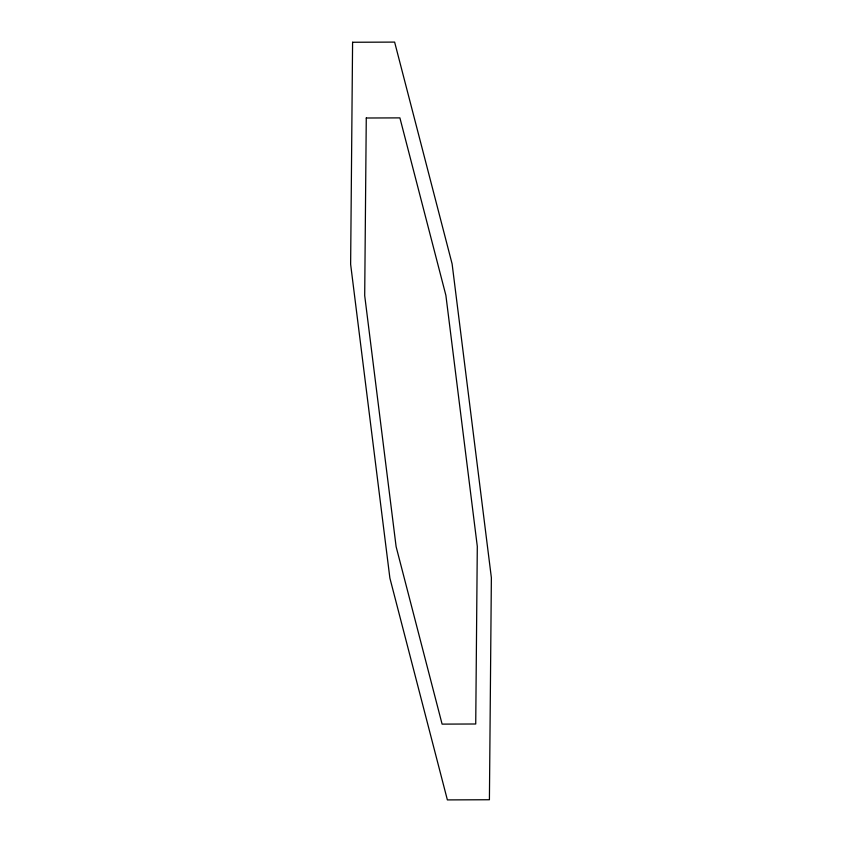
<?xml version="1.0" encoding="UTF-8"?>
<svg xmlns="http://www.w3.org/2000/svg" width="842" height="842" viewBox="0 0 842 842"><rect width="100%" height="100%" fill="white"/><g stroke="black" fill="none" stroke-linecap="round" stroke-linejoin="round"><path stroke-width="1.26" d="M352.587 42.258L350.63 264.283L389.888 578.107L447.376 799.9L489.413 799.742L491.37 577.717L452.112 263.893L394.624 42.1L352.587 42.258M366.27 118.006L364.702 295.626L396.119 546.679L442.103 724.12L475.73 723.994L477.298 546.374L445.881 295.321L399.897 117.88L366.27 118.006"/></g></svg>
